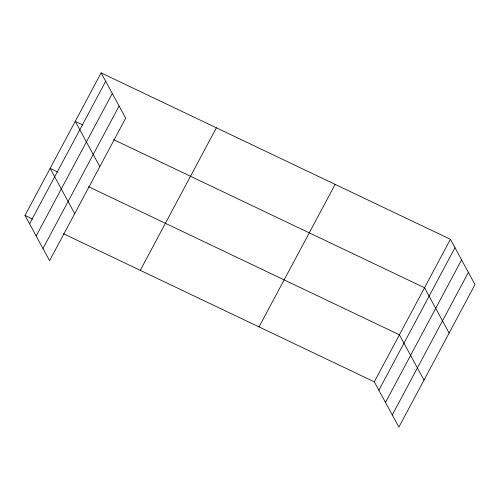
<?xml version="1.0" encoding="UTF-8"?>
<svg xmlns="http://www.w3.org/2000/svg" width="500" height="500" viewBox="0 0 500 500"><rect width="100%" height="100%" fill="white"/><g stroke="black" fill="none" stroke-linecap="round" stroke-linejoin="round"><path stroke-width="0.75" d="M101.119 72.894L125.7 118.169L49.581 260.7L25 215.425L101.119 72.894L450.419 239.3L475 284.575L398.881 427.106L374.3 381.831L63.425 233.731M29.562 223.831L105.681 81.294M36.169 235.994L112.287 93.462M42.975 248.531L119.094 106M140.269 270.338L216.388 127.806M259.031 326.919L335.15 184.387M374.3 381.831L450.419 239.3M378.862 390.238L454.981 247.706M385.469 402.406L461.587 259.875M392.275 414.944L468.394 272.406M82.925 125.013L75.237 121.35L99.819 166.625M113.663 139.656L424.538 287.762L449.119 333.038M57.806 172.05L50.119 168.388L74.7 213.663M88.544 186.694L399.419 334.8L424 380.075M25 215.425L32.688 219.088"/></g></svg>
